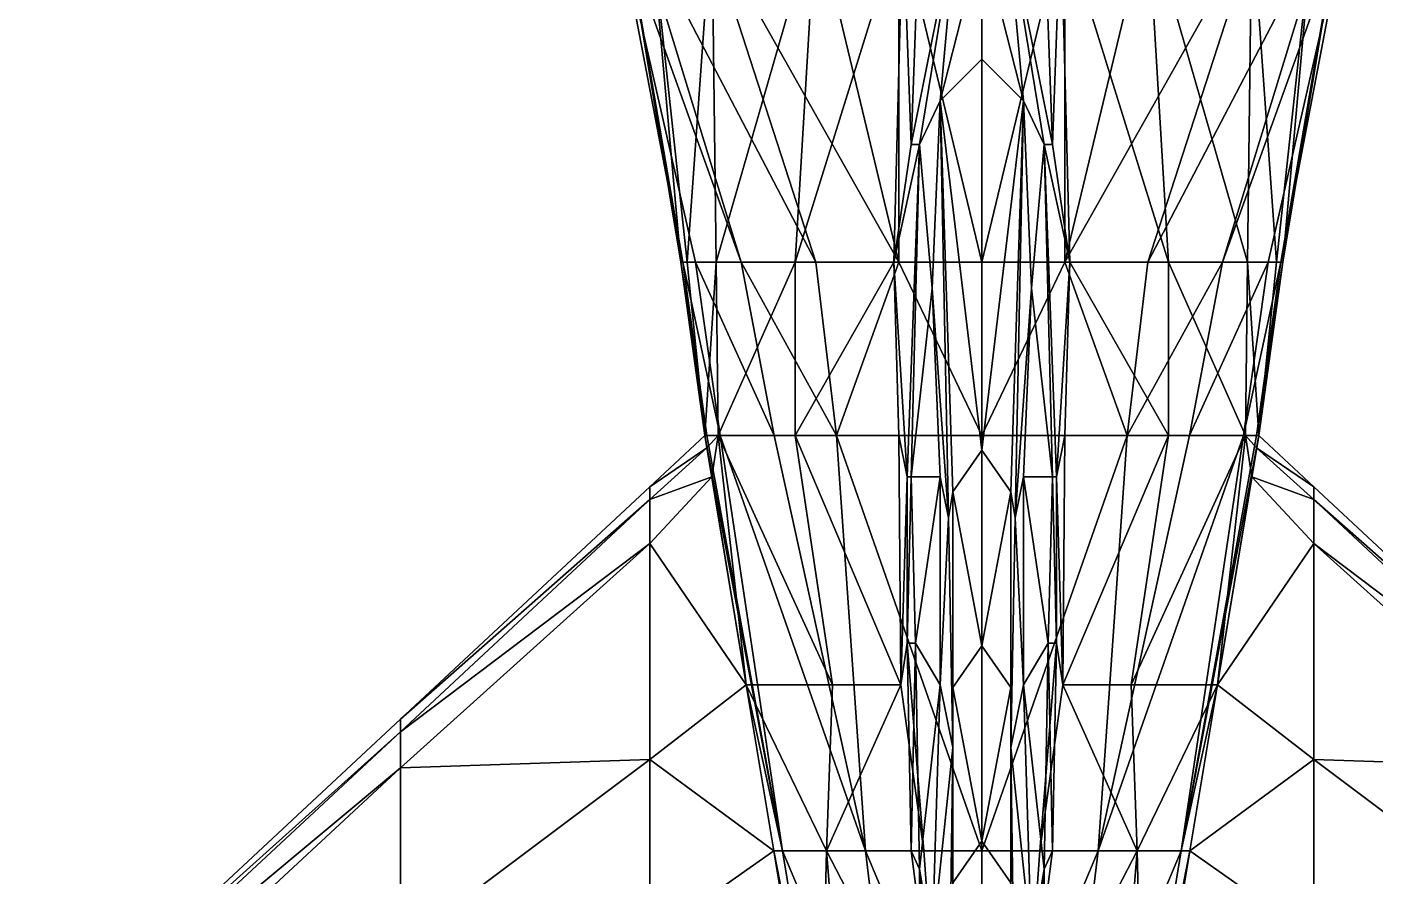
# Model space of a CAD drawing. Header units: metres. Extents: x -98 to 98, y -139 to 92.
# Drawn here: x -23 to 9.47, y -113.6 to -93.17 of the extents above; entities that cross this region are included whole.
import ezdxf

# ---------------------------------------------------------------- set-up
doc = ezdxf.new("R2010")
doc.units = ezdxf.units.M

msp = doc.modelspace()

# ---------------------------------------------------------------- linework, layer by layer
for points in [[(-8.79, -90.5, 0), (-7.2, -98.83, 1.5), (-8.63, -90.5, 2.63)], [(-6.9, -98.83, 0), (-7.2, -98.83, 1.5), (-8.79, -90.5, 0)], [(-5.8, -98.83, -2), (-6.9, -98.83, 0), (-8.79, -90.5, 0)], [(-8.35, -90.5, -2), (-5.8, -98.83, -2), (-8.79, -90.5, 0)], [(-7.2, -98.83, 1.5), (-7.25, -98.83, 2.63), (-8.63, -90.5, 2.63)], [(-8.63, -90.5, 2.63), (-7.25, -98.83, 2.63), (-8, -90.5, 4.65)], [(-4, -98.83, -3.5), (-5.8, -98.83, -2), (-8.35, -90.5, -2)], [(-6.7, -90.5, -4), (-4, -98.83, -3.5), (-8.35, -90.5, -2)], [(-8, -90.5, 4.65), (-7.1, -98.83, 5.5), (-6.5, -90.5, 7.1)], [(-7.25, -98.83, 2.63), (-7.1, -98.83, 5.5), (-8, -90.5, 4.65)], [(-7.1, -98.83, 5.5), (-6.4, -98.83, 7.1), (-6.5, -90.5, 7.1)], [(-4, -90.5, -5.3), (-2, -98.83, -4.05), (-6.7, -90.5, -4)], [(-2, -98.83, -4.05), (-4, -98.83, -3.5), (-6.7, -90.5, -4)], [(-6.5, -90.5, 7.1), (-6.4, -98.83, 7.1), (-4, -90.5, 9.25)], [(-6.4, -98.83, 7.1), (-4.5, -98.83, 9), (-4, -90.5, 9.25)], [(-4.5, -98.83, 9), (-2.12, -98.83, 10.42), (-1.9, -90.5, 10.1)], [(-4, -90.5, 9.25), (-4.5, -98.83, 9), (-1.9, -90.5, 10.1)], [(-2, -90.5, -5.7), (-2, -98.83, -4.05), (-4, -90.5, -5.3)], [(-1.9, -90.5, 10.1), (-2.12, -98.83, 10.42), (-1.7, -96, 12)], [(0, -98.83, -4.17), (-2, -98.83, -4.05), (-2, -90.5, -5.7)], [(0, -90.5, -5.92), (0, -98.83, -4.17), (-2, -90.5, -5.7)], [(-1.5, -90.5, 11.6), (-1.9, -90.5, 10.1), (-1.7, -96, 12)], [(-0.6, -90.5, 12.95), (-1.5, -90.5, 11.6), (-1.7, -96, 12)], [(-1.5, -96, 13.5), (-0.6, -90.5, 12.95), (-1.7, -96, 12)], [(-1, -94.9467, 16), (-0.6, -90.5, 12.95), (-1.5, -96, 13.5)], [(0, -91.0058, 13.5), (-0.6, -90.5, 12.95), (-1, -94.9467, 16)], [(0.6, -90.5, 12.95), (0, -91.0058, 13.5), (1, -94.9467, 16)], [(0, -98.83, -4.17), (0, -90.5, -5.92), (2, -90.5, -5.7)], [(2, -98.83, -4.05), (0, -98.83, -4.17), (2, -90.5, -5.7)], [(0.6, -90.5, 12.95), (1, -94.9467, 16), (1.5, -96, 13.5)], [(0.6, -90.5, 12.95), (1.5, -96, 13.5), (1.7, -96, 12)], [(1.5, -90.5, 11.6), (0.6, -90.5, 12.95), (1.7, -96, 12)], [(1.9, -90.5, 10.1), (1.5, -90.5, 11.6), (1.7, -96, 12)], [(2.12, -98.83, 10.42), (1.9, -90.5, 10.1), (1.7, -96, 12)], [(4.5, -98.83, 9), (4, -90.5, 9.25), (1.9, -90.5, 10.1)], [(2.12, -98.83, 10.42), (4.5, -98.83, 9), (1.9, -90.5, 10.1)], [(2, -98.83, -4.05), (2, -90.5, -5.7), (4, -90.5, -5.3)], [(4, -98.83, -3.5), (2, -98.83, -4.05), (6.7, -90.5, -4)], [(2, -98.83, -4.05), (4, -90.5, -5.3), (6.7, -90.5, -4)], [(4, -98.83, -3.5), (6.7, -90.5, -4), (8.35, -90.5, -2)], [(5.8, -98.83, -2), (4, -98.83, -3.5), (8.35, -90.5, -2)], [(6.4, -98.83, 7.1), (6.5, -90.5, 7.1), (4, -90.5, 9.25)], [(4.5, -98.83, 9), (6.4, -98.83, 7.1), (4, -90.5, 9.25)], [(5.8, -98.83, -2), (8.35, -90.5, -2), (8.79, -90.5, 0)], [(6.9, -98.83, 0), (5.8, -98.83, -2), (8.79, -90.5, 0)], [(6.4, -98.83, 7.1), (7.1, -98.83, 5.5), (6.5, -90.5, 7.1)], [(7.1, -98.83, 5.5), (8, -90.5, 4.65), (6.5, -90.5, 7.1)], [(7.2, -98.83, 1.5), (6.9, -98.83, 0), (8.79, -90.5, 0)], [(7.1, -98.83, 5.5), (7.25, -98.83, 2.63), (8, -90.5, 4.65)], [(7.2, -98.83, 1.5), (8.79, -90.5, 0), (8.63, -90.5, 2.63)], [(7.25, -98.83, 2.63), (7.2, -98.83, 1.5), (8.63, -90.5, 2.63)], [(7.25, -98.83, 2.63), (8.63, -90.5, 2.63), (8, -90.5, 4.65)], [(0, -91.0058, 13.5), (-1, -94.9467, 16), (0, -93.9467, 16)], [(1, -94.9467, 16), (0, -91.0058, 13.5), (0, -93.9467, 16)], [(0, -93.9467, 16), (-1, -94.9467, 16), (0, -103.357, 24)], [(1, -94.9467, 16), (0, -93.9467, 16), (0, -103.357, 24)], [(-1.5, -96, 13.5), (-1.2, -99.4541, 16), (-1, -94.9467, 16)], [(-1, -94.9467, 16), (-1.2, -99.4541, 16), (-0.8, -104.981, 20)], [(-1, -94.9467, 16), (-0.7, -104.357, 24), (0, -103.357, 24)], [(-0.7, -104.357, 24), (-1, -94.9467, 16), (-0.8, -104.981, 20)], [(0.7, -104.357, 24), (1, -94.9467, 16), (0, -103.357, 24)], [(1, -94.9467, 16), (0.7, -104.357, 24), (0.8, -104.981, 20)], [(1.2, -99.4541, 16), (1, -94.9467, 16), (0.8, -104.981, 20)], [(1.2, -99.4541, 16), (1.5, -96, 13.5), (1, -94.9467, 16)], [(-1.5, -96, 13.5), (-2.12, -98.83, 10.42), (-1.8, -104, 12.5184)], [(-1.7, -96, 12), (-2.12, -98.83, 10.42), (-1.5, -96, 13.5)], [(-1.5, -96, 13.5), (-1.8, -104, 12.5184), (-1.7, -104, 13.5)], [(-1.5, -96, 13.5), (-1.7, -104, 13.5), (-1.2, -99.4541, 16)], [(1.7, -104, 13.5), (1.5, -96, 13.5), (1.2, -99.4541, 16)], [(1.8, -104, 12.5184), (1.5, -96, 13.5), (1.7, -104, 13.5)], [(2.12, -98.83, 10.42), (1.7, -96, 12), (1.5, -96, 13.5)], [(2.12, -98.83, 10.42), (1.5, -96, 13.5), (1.8, -104, 12.5184)], [(-6.62, -103, 1), (-6.67, -103, 2.63), (-7.25, -98.83, 2.63)], [(-7.2, -98.83, 1.5), (-6.62, -103, 1), (-7.25, -98.83, 2.63)], [(-7.25, -98.83, 2.63), (-6.67, -103, 2.63), (-7.1, -98.83, 5.5)], [(-6.3, -103, 0), (-6.62, -103, 1), (-7.2, -98.83, 1.5)], [(-6.9, -98.83, 0), (-6.3, -103, 0), (-7.2, -98.83, 1.5)], [(-7.1, -98.83, 5.5), (-6.67, -103, 5.58), (-6.4, -98.83, 7.1)], [(-6.67, -103, 2.63), (-6.67, -103, 5.58), (-7.1, -98.83, 5.5)], [(-5, -103, -1.65), (-6.3, -103, 0), (-6.9, -98.83, 0)], [(-5.8, -98.83, -2), (-5, -103, -1.65), (-6.9, -98.83, 0)], [(-6.67, -103, 5.58), (-6.35, -103, 7.1), (-6.4, -98.83, 7.1)], [(-6.4, -98.83, 7.1), (-6.35, -103, 7.1), (-4.5, -98.83, 9)], [(-6.35, -103, 7.1), (-4.5, -103, 9), (-4.5, -98.83, 9)], [(-3.5, -103, -2.7), (-5, -103, -1.65), (-5.8, -98.83, -2)], [(-4, -98.83, -3.5), (-3.5, -103, -2.7), (-5.8, -98.83, -2)], [(-4.5, -103, 9), (-2, -103, 10.5), (-2.12, -98.83, 10.42)], [(-4.5, -98.83, 9), (-4.5, -103, 9), (-2.12, -98.83, 10.42)], [(-2, -98.83, -4.05), (-3.5, -103, -2.7), (-4, -98.83, -3.5)], [(0, -103, -3.2), (-3.5, -103, -2.7), (-2, -98.83, -4.05)], [(-2.12, -98.83, 10.42), (-2, -103, 10.5), (-1.8, -104, 12.5184)], [(0, -98.83, -4.17), (0, -103, -3.2), (-2, -98.83, -4.05)], [(0, -103, -3.2), (0, -98.83, -4.17), (2, -98.83, -4.05)], [(3.5, -103, -2.7), (0, -103, -3.2), (2, -98.83, -4.05)], [(2, -103, 10.5), (2.12, -98.83, 10.42), (1.8, -104, 12.5184)], [(3.5, -103, -2.7), (2, -98.83, -4.05), (4, -98.83, -3.5)], [(2, -103, 10.5), (4.5, -103, 9), (2.12, -98.83, 10.42)], [(4.5, -103, 9), (4.5, -98.83, 9), (2.12, -98.83, 10.42)], [(3.5, -103, -2.7), (4, -98.83, -3.5), (5.8, -98.83, -2)], [(5, -103, -1.65), (3.5, -103, -2.7), (5.8, -98.83, -2)], [(6.35, -103, 7.1), (6.4, -98.83, 7.1), (4.5, -98.83, 9)], [(4.5, -103, 9), (6.35, -103, 7.1), (4.5, -98.83, 9)], [(5, -103, -1.65), (5.8, -98.83, -2), (6.9, -98.83, 0)], [(6.3, -103, 0), (5, -103, -1.65), (6.9, -98.83, 0)], [(6.3, -103, 0), (6.9, -98.83, 0), (7.2, -98.83, 1.5)], [(6.62, -103, 1), (6.3, -103, 0), (7.2, -98.83, 1.5)], [(6.35, -103, 7.1), (6.67, -103, 5.58), (6.4, -98.83, 7.1)], [(6.67, -103, 5.58), (7.1, -98.83, 5.5), (6.4, -98.83, 7.1)], [(6.62, -103, 1), (7.2, -98.83, 1.5), (7.25, -98.83, 2.63)], [(6.67, -103, 2.63), (6.62, -103, 1), (7.25, -98.83, 2.63)], [(6.67, -103, 2.63), (7.25, -98.83, 2.63), (7.1, -98.83, 5.5)], [(6.67, -103, 5.58), (6.67, -103, 2.63), (7.1, -98.83, 5.5)], [(-1.7, -104, 13.5), (-1, -104, 16), (-1.2, -99.4541, 16)], [(-1.2, -99.4541, 16), (-1, -104, 16), (-0.8, -104.981, 20)], [(1, -104, 16), (1.2, -99.4541, 16), (0.8, -104.981, 20)], [(1, -104, 16), (1.7, -104, 13.5), (1.2, -99.4541, 16)], [(-6.67, -103, 5.58), (-8, -104.239, 5.9205), (-6.62, -103.3, 6.2)], [(-6.67, -103, 5.58), (-6.62, -103.3, 5), (-8, -104.239, 5.9205)], [(-6.62, -103, 1), (-4.8, -113, 2.63), (-6.67, -103, 2.63)], [(-6.67, -103, 5.58), (-6.62, -103.3, 6.2), (-6.35, -103, 7.1)], [(-6.67, -103, 2.63), (-6.62, -103.3, 5), (-6.67, -103, 5.58)], [(-6.67, -103, 2.63), (-6.504, -104, 4.65), (-6.62, -103.3, 5)], [(-6.67, -103, 2.63), (-5.675, -109, 4.4), (-6.504, -104, 4.65)], [(-6.67, -103, 2.63), (-4.8, -113, 2.63), (-5.675, -109, 4.4)], [(-6.3, -103, 0), (-4.8, -113, 2.63), (-6.62, -103, 1)], [(-6.62, -103.3, 6.2), (-6.504, -104, 6.5), (-6.35, -103, 7.1)], [(-6.504, -104, 6.5), (-5.675, -109, 7.05), (-6.35, -103, 7.1)], [(-5.675, -109, 7.05), (-3.6, -109, 9.8), (-6.35, -103, 7.1)], [(-3.6, -109, 9.8), (-4.5, -103, 9), (-6.35, -103, 7.1)], [(-2.8, -113, 0), (-4.8, -113, 2.63), (-6.3, -103, 0)], [(-5, -103, -1.65), (-2.8, -113, 0), (-6.3, -103, 0)], [(-3.5, -103, -2.7), (-2.8, -113, 0), (-5, -103, -1.65)], [(-4.5, -103, 9), (-3.6, -109, 9.8), (-1.95, -109, 10.62)], [(-4.5, -103, 9), (-1.95, -109, 10.62), (-2, -103, 10.5)], [(0, -113, -0.83), (-2.8, -113, 0), (-3.5, -103, -2.7)], [(0, -103, -3.2), (0, -113, -0.83), (-3.5, -103, -2.7)], [(-2, -103, 10.5), (-1.95, -109, 10.62), (-1.8, -104, 12.5184)], [(0, -113, -0.83), (0, -103, -3.2), (3.5, -103, -2.7)], [(2.8, -113, 0), (0, -113, -0.83), (3.5, -103, -2.7)], [(1.95, -109, 10.62), (2, -103, 10.5), (1.8, -104, 12.5184)], [(1.95, -109, 10.62), (4.5, -103, 9), (2, -103, 10.5)], [(3.6, -109, 9.8), (4.5, -103, 9), (1.95, -109, 10.62)], [(4.8, -113, 2.63), (2.8, -113, 0), (6.3, -103, 0)], [(2.8, -113, 0), (3.5, -103, -2.7), (5, -103, -1.65)], [(2.8, -113, 0), (5, -103, -1.65), (6.3, -103, 0)], [(4.5, -103, 9), (3.6, -109, 9.8), (6.35, -103, 7.1)], [(3.6, -109, 9.8), (5.675, -109, 7.05), (6.35, -103, 7.1)], [(4.8, -113, 2.63), (6.3, -103, 0), (6.62, -103, 1)], [(4.8, -113, 2.63), (6.62, -103, 1), (6.67, -103, 2.63)], [(4.8, -113, 2.63), (6.67, -103, 2.63), (5.675, -109, 4.4)], [(5.675, -109, 4.4), (6.67, -103, 2.63), (6.504, -104, 4.65)], [(5.675, -109, 7.05), (6.504, -104, 6.5), (6.35, -103, 7.1)], [(6.62, -103.3, 6.2), (6.67, -103, 5.58), (6.35, -103, 7.1)], [(6.504, -104, 6.5), (6.62, -103.3, 6.2), (6.35, -103, 7.1)], [(6.504, -104, 4.65), (6.67, -103, 2.63), (6.62, -103.3, 5)], [(6.62, -103.3, 5), (6.67, -103, 5.58), (8, -104.239, 5.9205)], [(8, -104.239, 5.9205), (6.67, -103, 5.58), (6.62, -103.3, 6.2)], [(6.62, -103.3, 5), (6.67, -103, 2.63), (6.67, -103, 5.58)], [(-6.62, -103.3, 6.2), (-8, -104.54, 6.4), (-6.504, -104, 6.5)], [(-8, -104.239, 5.9205), (-8, -104.54, 6.4), (-6.62, -103.3, 6.2)], [(-6.62, -103.3, 5), (-6.504, -104, 4.65), (-8, -104.54, 5.4)], [(-6.62, -103.3, 5), (-8, -104.54, 5.4), (-8, -104.239, 5.9205)], [(0, -103.357, 24), (-0.7, -104.357, 24), (0, -108.063, 28)], [(0.7, -104.357, 24), (0, -103.357, 24), (0, -108.063, 28)], [(6.504, -104, 4.65), (6.62, -103.3, 5), (8, -104.54, 5.4)], [(8, -104.54, 6.4), (6.62, -103.3, 6.2), (6.504, -104, 6.5)], [(8, -104.54, 5.4), (6.62, -103.3, 5), (8, -104.239, 5.9205)], [(8, -104.54, 6.4), (8, -104.239, 5.9205), (6.62, -103.3, 6.2)], [(-8, -104.54, 6.4), (-8, -105.6, 6.7), (-6.504, -104, 6.5)], [(-6.504, -104, 4.65), (-8, -105.6, 5.8), (-8, -104.54, 5.4)], [(-6.504, -104, 6.5), (-8, -105.6, 6.7), (-5.675, -109, 7.05)], [(-6.504, -104, 4.65), (-5.675, -109, 4.4), (-8, -105.6, 5.8)], [(-1.95, -109, 10.62), (-1.8, -108, 12.0276), (-1.8, -104, 12.5184)], [(-1.6, -108, 13.5), (-1.7, -104, 13.5), (-1.8, -108, 12.0276)], [(-1.8, -104, 12.5184), (-1.8, -108, 12.0276), (-1.7, -104, 13.5)], [(-1.7, -104, 13.5), (-1.6, -108, 13.5), (-1, -104, 16)], [(-1.6, -108, 13.5), (-1, -109, 16), (-1, -104, 16)], [(-1, -104, 16), (-1, -109, 16), (-0.8, -104.981, 20)], [(1, -109, 16), (1, -104, 16), (0.8, -104.981, 20)], [(1, -109, 16), (1.6, -108, 13.5), (1, -104, 16)], [(1.6, -108, 13.5), (1.7, -104, 13.5), (1, -104, 16)], [(1.7, -104, 13.5), (1.6, -108, 13.5), (1.8, -108, 12.0276)], [(1.8, -108, 12.0276), (1.8, -104, 12.5184), (1.7, -104, 13.5)], [(1.8, -108, 12.0276), (1.95, -109, 10.62), (1.8, -104, 12.5184)], [(5.675, -109, 4.4), (6.504, -104, 4.65), (8, -105.6, 5.8)], [(8, -105.6, 6.7), (6.504, -104, 6.5), (5.675, -109, 7.05)], [(8, -105.6, 5.8), (6.504, -104, 4.65), (8, -104.54, 5.4)], [(8, -105.6, 6.7), (8, -104.54, 6.4), (6.504, -104, 6.5)], [(-8, -104.239, 5.9205), (-14, -109.828, 7.4564), (-8, -104.54, 6.4)], [(-8, -104.239, 5.9205), (-8, -104.54, 5.4), (-14, -109.828, 7.4564)], [(-8, -104.54, 6.4), (-14, -110.13, 7.95), (-8, -105.6, 6.7)], [(-14, -109.828, 7.4564), (-14, -110.13, 7.95), (-8, -104.54, 6.4)], [(-8, -104.54, 5.4), (-8, -105.6, 5.8), (-14, -110.13, 7)], [(-8, -104.54, 5.4), (-14, -110.13, 7), (-14, -109.828, 7.4564)], [(-0.7, -110.508, 24), (-0.7, -104.357, 24), (-0.8, -104.981, 20)], [(0, -108.063, 28), (-0.7, -104.357, 24), (-0.7, -109.063, 28)], [(-0.7, -104.357, 24), (-0.7, -110.508, 24), (-0.7, -109.063, 28)], [(0.7, -104.357, 24), (0, -108.063, 28), (0.7, -109.063, 28)], [(0.7, -110.508, 24), (0.7, -104.357, 24), (0.7, -109.063, 28)], [(0.7, -104.357, 24), (0.7, -110.508, 24), (0.8, -104.981, 20)], [(8, -104.54, 5.4), (8, -104.239, 5.9205), (14, -109.828, 7.4564)], [(14, -109.828, 7.4564), (8, -104.239, 5.9205), (8, -104.54, 6.4)], [(14, -110.13, 7), (8, -104.54, 5.4), (14, -109.828, 7.4564)], [(8, -105.6, 5.8), (8, -104.54, 5.4), (14, -110.13, 7)], [(14, -110.13, 7.95), (14, -109.828, 7.4564), (8, -104.54, 6.4)], [(14, -110.13, 7.95), (8, -104.54, 6.4), (8, -105.6, 6.7)], [(-0.8, -104.981, 20), (-1, -109, 16), (-0.7, -110.508, 24)], [(1, -109, 16), (0.8, -104.981, 20), (0.7, -110.508, 24)], [(-14, -110.13, 7.95), (-14, -111, 8.2), (-8, -105.6, 6.7)], [(-8, -105.6, 5.8), (-14, -111, 6.9), (-14, -110.13, 7)], [(-8, -105.6, 6.7), (-14, -111, 8.2), (-8, -110.8, 7.7)], [(-8, -105.6, 5.8), (-8, -110.8, 6), (-14, -111, 6.9)], [(-8, -105.6, 6.7), (-8, -110.8, 7.7), (-5.675, -109, 7.05)], [(-5.675, -109, 4.4), (-8, -110.8, 6), (-8, -105.6, 5.8)], [(8, -110.8, 6), (5.675, -109, 4.4), (8, -105.6, 5.8)], [(8, -110.8, 7.7), (8, -105.6, 6.7), (5.675, -109, 7.05)], [(14, -111, 6.9), (8, -105.6, 5.8), (14, -110.13, 7)], [(14, -111, 8.2), (14, -110.13, 7.95), (8, -105.6, 6.7)], [(8, -110.8, 6), (8, -105.6, 5.8), (14, -111, 6.9)], [(14, -111, 8.2), (8, -105.6, 6.7), (8, -110.8, 7.7)], [(-1.95, -109, 10.62), (-1.4, -113, 10.7), (-1.8, -108, 12.0276)], [(-1.8, -108, 12.0276), (-1.7, -113, 11.4142), (-1.6, -108, 13.5)], [(-1.4, -113, 10.7), (-1.7, -113, 11.4142), (-1.8, -108, 12.0276)], [(-1.7, -113, 11.4142), (-1.5, -113.44, 13.5), (-1.6, -108, 13.5)], [(-1.6, -108, 13.5), (-1.5, -113.44, 13.5), (-1, -109, 16)], [(0, -108.063, 28), (-0.7, -109.063, 28), (0, -112.768, 32)], [(0.7, -109.063, 28), (0, -108.063, 28), (0, -112.768, 32)], [(1.5, -113.44, 13.5), (1.6, -108, 13.5), (1, -109, 16)], [(1.4, -113, 10.7), (1.95, -109, 10.62), (1.8, -108, 12.0276)], [(1.7, -113, 11.4142), (1.4, -113, 10.7), (1.8, -108, 12.0276)], [(1.5, -113.44, 13.5), (1.7, -113, 11.4142), (1.6, -108, 13.5)], [(1.7, -113, 11.4142), (1.8, -108, 12.0276), (1.6, -108, 13.5)], [(-5.675, -109, 7.05), (-8, -110.8, 7.7), (-5.011, -113, 7.2)], [(-5.675, -109, 4.4), (-5.011, -113, 4.62), (-8, -110.8, 6)], [(-5.675, -109, 7.05), (-5.011, -113, 7.2), (-3.74, -113, 9.8)], [(-5.675, -109, 7.05), (-3.74, -113, 9.8), (-3.6, -109, 9.8)], [(-4.8, -113, 2.63), (-5.011, -113, 4.62), (-5.675, -109, 4.4)], [(-3.74, -113, 9.8), (-1.4, -113, 10.7), (-1.95, -109, 10.62)], [(-3.6, -109, 9.8), (-3.74, -113, 9.8), (-1.95, -109, 10.62)], [(-1.5, -113.44, 13.5), (-1.2, -115.249, 16), (-1, -109, 16)], [(-1, -109, 16), (-1.2, -115.249, 16), (-0.7, -110.508, 24)], [(-0.7, -109.063, 28), (-0.7, -113.768, 32), (0, -112.768, 32)], [(-0.7, -109.063, 28), (-0.7, -116, 28), (-0.7, -113.768, 32)], [(-0.7, -110.508, 24), (-0.7, -116, 27.5), (-0.7, -109.063, 28)], [(-0.7, -109.063, 28), (-0.7, -116, 27.5), (-0.7, -116, 28)], [(0.7, -113.768, 32), (0.7, -109.063, 28), (0, -112.768, 32)], [(1.2, -115.249, 16), (1, -109, 16), (0.7, -110.508, 24)], [(0.7, -116, 27.5), (0.7, -109.063, 28), (0.7, -116, 28)], [(0.7, -116, 27.5), (0.7, -110.508, 24), (0.7, -109.063, 28)], [(0.7, -116, 28), (0.7, -109.063, 28), (0.7, -113.768, 32)], [(1.2, -115.249, 16), (1.5, -113.44, 13.5), (1, -109, 16)], [(1.4, -113, 10.7), (3.74, -113, 9.8), (1.95, -109, 10.62)], [(3.74, -113, 9.8), (3.6, -109, 9.8), (1.95, -109, 10.62)], [(3.74, -113, 9.8), (5.675, -109, 7.05), (3.6, -109, 9.8)], [(5.011, -113, 7.2), (5.675, -109, 7.05), (3.74, -113, 9.8)], [(5.011, -113, 4.62), (4.8, -113, 2.63), (5.675, -109, 4.4)], [(5.011, -113, 4.62), (5.675, -109, 4.4), (8, -110.8, 6)], [(8, -110.8, 7.7), (5.675, -109, 7.05), (5.011, -113, 7.2)], [(-14, -109.828, 7.4564), (-23, -118.211, 9.7602), (-14, -110.13, 7.95)], [(-14, -109.828, 7.4564), (-14, -110.13, 7), (-23, -118.211, 9.7602)], [(-14, -110.13, 7.95), (-23, -118.5, 10.2), (-14, -111, 8.2)], [(-23, -118.211, 9.7602), (-23, -118.5, 10.2), (-14, -110.13, 7.95)], [(-14, -110.13, 7), (-14, -111, 6.9), (-23, -118.5, 9.4)], [(-14, -110.13, 7), (-23, -118.5, 9.4), (-23, -118.211, 9.7602)], [(-1.2, -115.249, 16), (-0.8, -118.143, 20), (-0.7, -110.508, 24)], [(-0.8, -118.143, 20), (-0.7, -117.2, 24), (-0.7, -110.508, 24)], [(-0.7, -110.508, 24), (-0.7, -116.25, 25.8), (-0.7, -116, 27.5)], [(-0.7, -110.508, 24), (-0.7, -117.2, 24), (-0.7, -116.25, 25.8)], [(0.7, -117.2, 24), (0.7, -110.508, 24), (0.7, -116.25, 25.8)], [(0.7, -116.25, 25.8), (0.7, -110.508, 24), (0.7, -116, 27.5)], [(0.7, -117.2, 24), (0.8, -118.143, 20), (0.7, -110.508, 24)], [(0.8, -118.143, 20), (1.2, -115.249, 16), (0.7, -110.508, 24)], [(-23, -118.5, 10.2), (-23, -119.35, 10.4), (-14, -111, 8.2)], [(-14, -111, 6.9), (-23, -119.35, 9.5), (-23, -118.5, 9.4)], [(-14, -111, 8.2), (-23, -119.35, 10.4), (-14, -115.3, 8.54)], [(-14, -111, 6.9), (-14, -115.3, 7.2), (-23, -119.35, 9.5)], [(-8, -110.8, 7.7), (-14, -115.3, 8.54), (-8, -115.1, 7.85)], [(-14, -111, 8.2), (-14, -115.3, 8.54), (-8, -110.8, 7.7)], [(-8, -110.8, 6), (-8, -115.1, 5.95), (-14, -115.3, 7.2)], [(-8, -110.8, 6), (-14, -115.3, 7.2), (-14, -111, 6.9)], [(-8, -110.8, 7.7), (-8, -115.1, 7.85), (-5.011, -113, 7.2)], [(-5.011, -113, 4.62), (-8, -115.1, 5.95), (-8, -110.8, 6)], [(8, -115.1, 5.95), (5.011, -113, 4.62), (8, -110.8, 6)], [(8, -115.1, 7.85), (8, -110.8, 7.7), (5.011, -113, 7.2)], [(14, -115.3, 7.2), (8, -110.8, 6), (14, -111, 6.9)], [(8, -115.1, 5.95), (8, -110.8, 6), (14, -115.3, 7.2)], [(14, -115.3, 8.54), (14, -111, 8.2), (8, -110.8, 7.7)], [(14, -115.3, 8.54), (8, -110.8, 7.7), (8, -115.1, 7.85)], [(-5.011, -113, 7.2), (-8, -115.1, 7.85), (-3.904, -119.67, 7.2)], [(-5.011, -113, 4.62), (-3.904, -119.67, 5.28), (-8, -115.1, 5.95)], [(-5.011, -113, 7.2), (-3.904, -119.67, 7.2), (-3.74, -113, 9.8)], [(-3.7, -119.67, 2.63), (-3.904, -119.67, 5.28), (-5.011, -113, 4.62)], [(-4.8, -113, 2.63), (-3.7, -119.67, 2.63), (-5.011, -113, 4.62)], [(-2, -119.67, 1), (-3.7, -119.67, 2.63), (-4.8, -113, 2.63)], [(-2.8, -113, 0), (-2, -119.67, 1), (-4.8, -113, 2.63)], [(-3.904, -119.67, 7.2), (-3.2, -119.67, 9.4), (-3.74, -113, 9.8)], [(-3.74, -113, 9.8), (-3.2, -119.67, 9.4), (-1.02, -118.25, 10.77)], [(-1.4, -113, 10.7), (-3.74, -113, 9.8), (-1.02, -118.25, 10.77)], [(0, -119.67, 0.625), (-2, -119.67, 1), (-2.8, -113, 0)], [(0, -113, -0.83), (0, -119.67, 0.625), (-2.8, -113, 0)], [(-1.7, -113, 11.4142), (-1.02, -118.25, 10.77), (-1.5, -113.44, 13.5)], [(-1.4, -113, 10.7), (-1.02, -118.25, 10.77), (-1.7, -113, 11.4142)], [(0, -112.768, 32), (-0.7, -113.768, 32), (0, -117.474, 36)], [(0.7, -113.768, 32), (0, -112.768, 32), (0, -117.474, 36)], [(2, -119.67, 1), (0, -119.67, 0.625), (2.8, -113, 0)], [(0, -119.67, 0.625), (0, -113, -0.83), (2.8, -113, 0)], [(3.74, -113, 9.8), (1.4, -113, 10.7), (1.02, -118.25, 10.77)], [(3.2, -119.67, 9.4), (3.74, -113, 9.8), (1.02, -118.25, 10.77)], [(1.02, -118.25, 10.77), (1.4, -113, 10.7), (1.7, -113, 11.4142)], [(1.02, -118.25, 10.77), (1.7, -113, 11.4142), (1.5, -113.44, 13.5)], [(2, -119.67, 1), (2.8, -113, 0), (4.8, -113, 2.63)], [(3.7, -119.67, 2.63), (2, -119.67, 1), (4.8, -113, 2.63)], [(3.2, -119.67, 9.4), (3.904, -119.67, 7.2), (3.74, -113, 9.8)], [(3.7, -119.67, 2.63), (4.8, -113, 2.63), (5.011, -113, 4.62)], [(3.904, -119.67, 5.28), (3.7, -119.67, 2.63), (5.011, -113, 4.62)], [(3.904, -119.67, 7.2), (5.011, -113, 7.2), (3.74, -113, 9.8)], [(3.904, -119.67, 5.28), (5.011, -113, 4.62), (8, -115.1, 5.95)], [(8, -115.1, 7.85), (5.011, -113, 7.2), (3.904, -119.67, 7.2)], [(-1.02, -118.25, 10.77), (-1.5, -113.84, 13.5), (-1.5, -113.44, 13.5)], [(-1.5, -113.44, 13.5), (-1.5, -113.84, 13.5), (-1.2, -115.249, 16)], [(1.5, -113.84, 13.5), (1.02, -118.25, 10.77), (1.5, -113.44, 13.5)], [(1.5, -113.84, 13.5), (1.5, -113.44, 13.5), (1.2, -115.249, 16)]]:
    msp.add_3dface(points)

doc.saveas('drawing.dxf')
